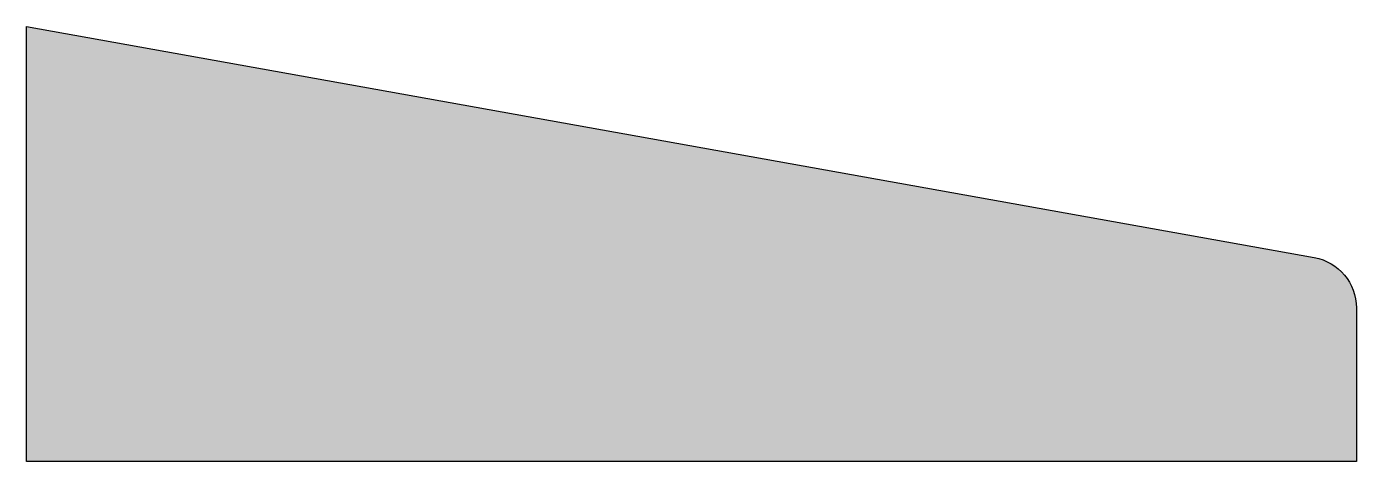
# Model space of a CAD drawing. Header units: metres. Extents: x 0 to 0.52, y -0.17 to 0.
import ezdxf

# ---------------------------------------------------------------- set-up
doc = ezdxf.new("R2010")
doc.units = ezdxf.units.M
doc.header["$LTSCALE"] = 0.2

msp = doc.modelspace()

# ---------------------------------------------------------------- hatches: boundary and pattern name
h = msp.add_hatch(color=8)
edge = h.paths.add_edge_path()
edge.add_line((0, -0.1700000000000017), (0, 0))
edge.add_line((0, 0), (0.503530887788969, -0.0903141464136894))
edge.add_arc((0.4999999999999744, -0.1100000000000043), 0.02000000000000745, 1.3926637620897964e-11, 79.83145543077359, ccw=False)
edge.add_line((0.5199999999999818, -0.1099999999999994), (0.5199999999999818, -0.1700000000000017))
edge.add_line((0.5199999999999818, -0.1700000000000017), (0, -0.1700000000000017))

# ---------------------------------------------------------------- linework, layer by layer
at = {"flags": 128}
msp.add_lwpolyline([(0, -0.1700000000000017), (0, 0), (0.503530887788969, -0.0903141464136894, -0.3631376190306828), (0.5199999999999818, -0.1099999999999994), (0.5199999999999818, -0.1700000000000017)], format="xyb", close=True, dxfattribs=at)

doc.saveas('drawing.dxf')
